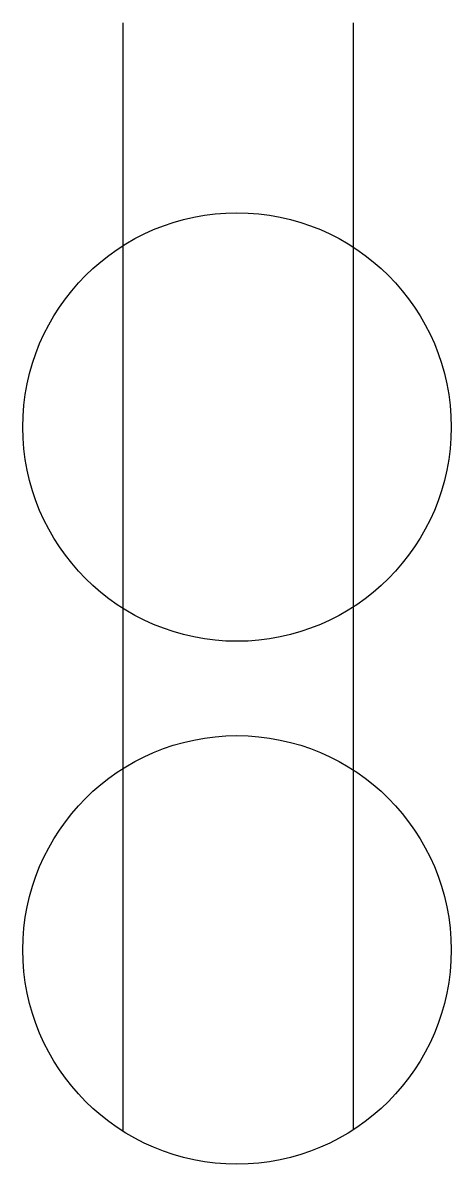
# Model space of a CAD drawing. Header units: inches. Extents: x -179 to 699, y -214 to 441.
# Drawn here: x -179.47 to -176.25, y 66.82 to 75.39 of the extents above; entities that cross this region are included whole.
import ezdxf
from ezdxf.enums import TextEntityAlignment as Align

# ---------------------------------------------------------------- set-up
doc = ezdxf.new("R2010")
doc.units = ezdxf.units.IN
doc.header["$MEASUREMENT"] = 0
doc.layers.get('0').update_dxf_attribs({"color": 1, "lineweight": 9})
doc.layers.add('E201-Electrical-2nd-floor', color=7, linetype='Continuous', lineweight=9)
doc.layers.get('0').off()
doc.layers.get('E201-Electrical-2nd-floor').off()
doc.styles.add('Reg', font='Arial.ttf', dxfattribs={"height": 3})

# ---------------------------------------------------------------- blocks, each defined once
blk = doc.blocks.new('cgri')
at = {"layer": ''}
for p, q in [((291.6498, 54.8266), (291.6498, 59.2085)), ((293.3803, 54.8266), (293.3803, 59.218))]:
    blk.add_line(p, q, dxfattribs=at)
blk.add_circle((292.5225, 57.8588), 1.6072, dxfattribs=at)
blk = doc.blocks.new('*U11')
at = {"layer": 'E201-Electrical-2nd-floor'}
blk.add_blockref('cgri', (0, 0), dxfattribs=at)
at = {"style": 'Reg'}
blk.add_attdef('ID', text='', height=3, dxfattribs=at).set_placement((292.5955, 61.4318), align=Align.MIDDLE_CENTER)

msp = doc.modelspace()

# ---------------------------------------------------------------- block references
at = {"layer": 'E201-Electrical-2nd-floor', "rotation": 180}
for p in [(114.6623, 130.2127), (114.6623, 126.2904)]:
    msp.add_blockref('*U11', p, dxfattribs=at)

doc.saveas('drawing.dxf')
